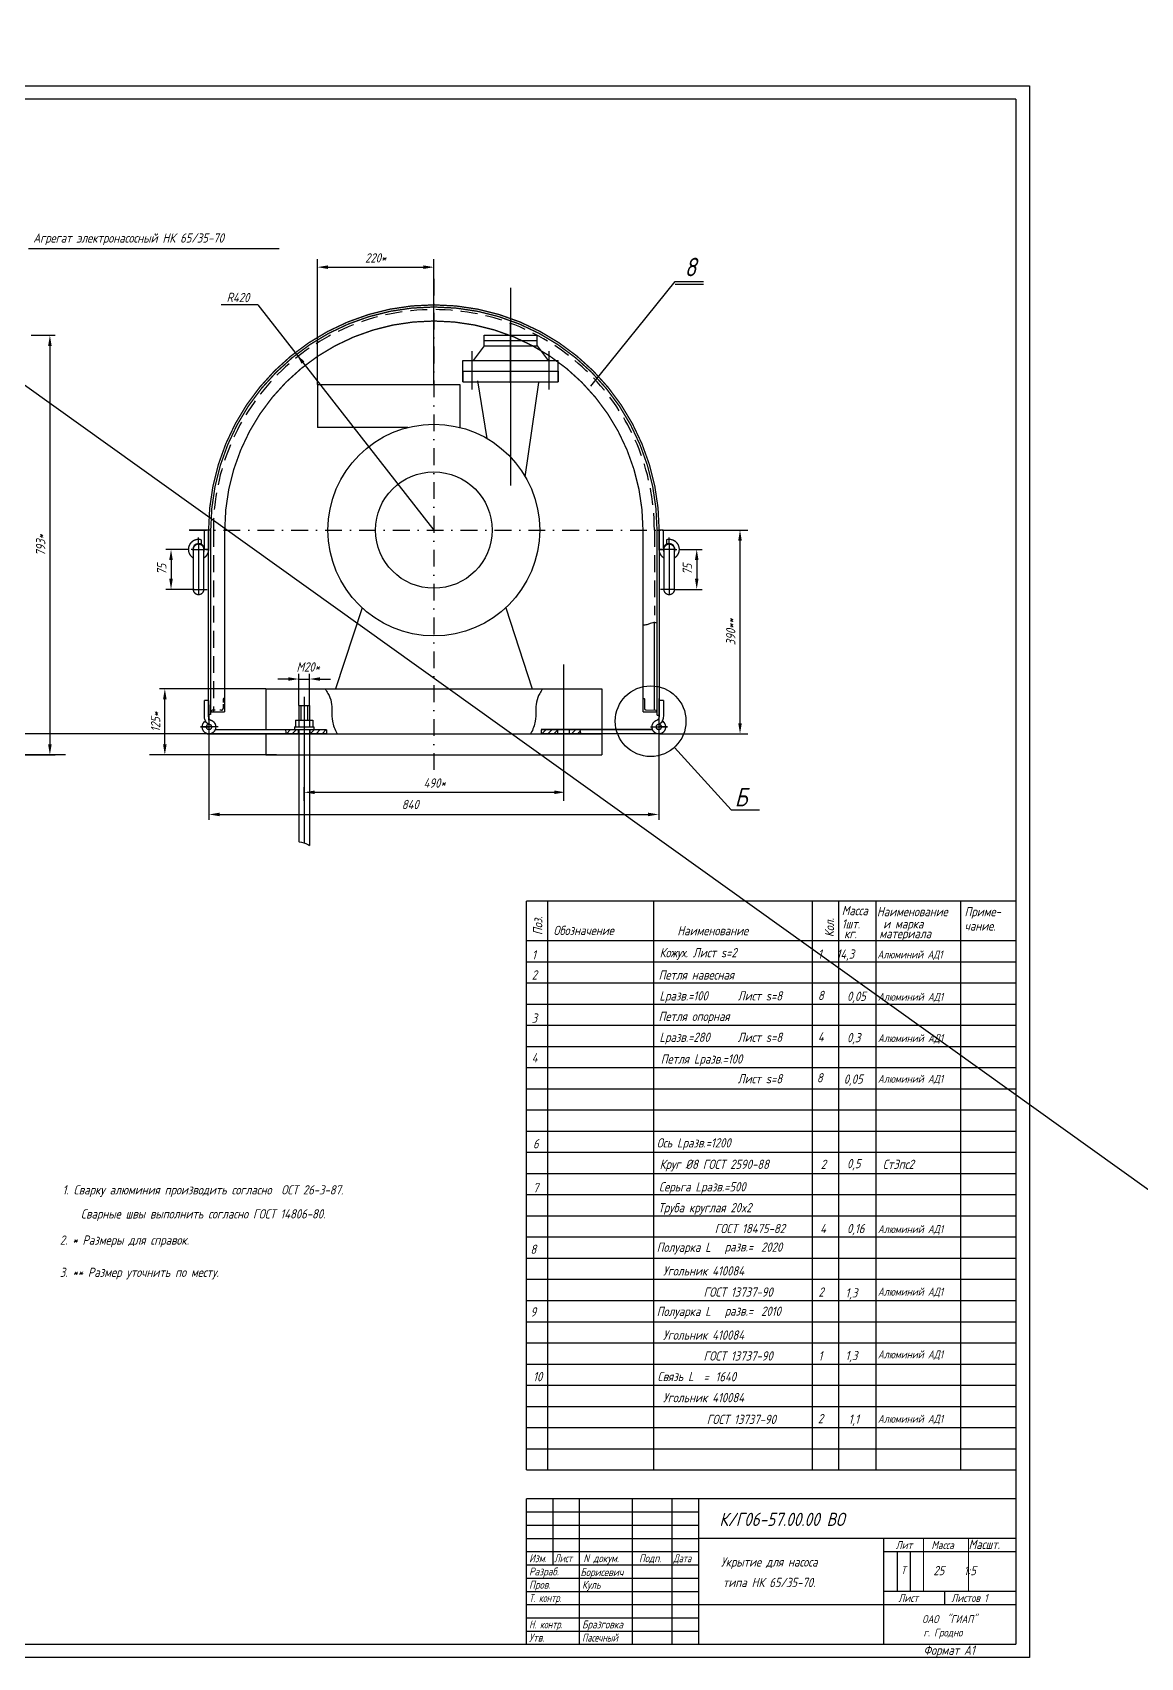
# Model space of a CAD drawing. Extents: x 973 to 2730, y 39 to 1746.
# Drawn here: x 1437 to 1856, y 39 to 653 of the extents above; entities that cross this region are included whole.
import ezdxf
from ezdxf.enums import TextEntityAlignment as Align

# ---------------------------------------------------------------- set-up
doc = ezdxf.new("R2010")
doc.units = 0
doc.header["$LTSCALE"] = 0.5
doc.header["$MEASUREMENT"] = 0
doc.linetypes.add('DASHDOT', pattern=[25.4, 12.7, -6.35, 0, -6.35])
doc.linetypes.add('DASHED', pattern=[19.05, 12.7, -6.35])
doc.layers.get('0').update_dxf_attribs({"linetype": 'CONTINUOUS'})
doc.layers.get('DEFPOINTS').update_dxf_attribs({"linetype": 'CONTINUOUS'})
doc.styles.add('ROMANC', font='romanc', dxfattribs={"width": 0.8, "oblique": 15, "height": 3.5})
doc.dimstyles.get("Standard").update_dxf_attribs({"dimtxt": 0.18, "dimasz": 0.18, "dimexe": 0.18, "dimexo": 0.0625, "dimgap": 0.09, "dimtad": 0, "dimtih": 1, "dimtoh": 1, "dimdec": 4, "dimzin": 0, "dimdsep": 46, "dimtxsty": 'Standard', "dimcen": 0.09, "dimadec": 0, "dimazin": 0, "dimtfac": 1, "dimtdec": 4, "dimtofl": 0, "dimtmove": 0, "dimatfit": 3, "dimfxl": 0, "dimtolj": 1, "dimtzin": 0, "dimarcsym": 0})

# ---------------------------------------------------------------- blocks, each defined once
blk = doc.blocks.new('*D27')
at = {"color": 0, "linetype": 'ByBlock'}
for p, q in [((1681.08, 464.94), (1707.34, 464.94)), ((1704.34, 391.94), (1704.34, 460.94)), ((1673.64, 387.94), (1707.34, 387.94))]:
    blk.add_line(p, q, dxfattribs=at)
for points in [[(1703.67, 460.94), (1705.01, 460.94), (1704.34, 464.94)], [(1703.67, 391.94), (1705.01, 391.94), (1704.34, 387.94)]]:
    blk.add_solid(points, dxfattribs=at)
at = {"layer": 'DEFPOINTS', "color": 0, "linetype": 'ByBlock'}
for p in [(1681.08, 464.94), (1704.34, 464.94), (1673.64, 387.94)]:
    blk.add_point(p, dxfattribs=at)
at = {"color": 0, "linetype": 'ByBlock', "style": 'ROMANC', "oblique": 15, "width": 0.8}
blk.add_text('390**', height=3.5, rotation=90, dxfattribs=at).set_placement((1700.84, 426.44), align=Align.MIDDLE_CENTER)
blk = doc.blocks.new('*D14')
at = {"color": 0, "linetype": 'ByBlock'}
for p, q in [((1520.78, 420.28), (1480.64, 420.28)), ((1482.64, 399.28), (1482.64, 416.28)), ((1520.78, 395.28), (1480.64, 395.28))]:
    blk.add_line(p, q, dxfattribs=at)
for points in [[(1481.97, 416.28), (1483.31, 416.28), (1482.64, 420.28)], [(1481.97, 399.28), (1483.31, 399.28), (1482.64, 395.28)]]:
    blk.add_solid(points, dxfattribs=at)
at = {"layer": 'DEFPOINTS', "color": 0, "linetype": 'ByBlock'}
for p in [(1482.64, 420.28), (1520.78, 420.28), (1520.78, 395.28)]:
    blk.add_point(p, dxfattribs=at)
at = {"color": 0, "linetype": 'ByBlock', "style": 'ROMANC', "oblique": 15, "width": 0.8}
blk.add_text('125*', height=3.5, rotation=90, dxfattribs=at).set_placement((1479.14, 407.78), align=Align.MIDDLE_CENTER)
blk = doc.blocks.new('*D19')
at = {"color": 0, "linetype": 'ByBlock'}
for p, q in [((1499.32, 414.23), (1499.32, 370.81)), ((1669.24, 416.67), (1669.24, 370.81)), ((1503.32, 372.81), (1665.24, 372.81))]:
    blk.add_line(p, q, dxfattribs=at)
for points in [[(1503.32, 373.48), (1503.32, 372.14), (1499.32, 372.81)], [(1665.24, 373.48), (1665.24, 372.14), (1669.24, 372.81)]]:
    blk.add_solid(points, dxfattribs=at)
at = {"layer": 'DEFPOINTS', "color": 0, "linetype": 'ByBlock'}
for p in [(1499.32, 414.23), (1669.24, 416.67), (1669.24, 372.81)]:
    blk.add_point(p, dxfattribs=at)
at = {"color": 0, "linetype": 'ByBlock', "style": 'ROMANC', "oblique": 15, "width": 0.8}
blk.add_text('840', height=3.5, dxfattribs=at).set_placement((1575.36, 376.58), align=Align.MIDDLE_CENTER)
blk = doc.blocks.new('*D15')
at = {"color": 0, "linetype": 'ByBlock'}
for p, q in [((1434.65, 553.88), (1443.67, 553.88)), ((1441.67, 549.88), (1441.67, 399.28)), ((1405.42, 395.28), (1443.67, 395.28))]:
    blk.add_line(p, q, dxfattribs=at)
for points in [[(1441, 549.88), (1442.34, 549.88), (1441.67, 553.88)], [(1441, 399.28), (1442.34, 399.28), (1441.67, 395.28)]]:
    blk.add_solid(points, dxfattribs=at)
at = {"layer": 'DEFPOINTS', "color": 0, "linetype": 'ByBlock'}
for p in [(1434.65, 553.88), (1405.42, 395.28), (1441.67, 395.28)]:
    blk.add_point(p, dxfattribs=at)
at = {"color": 0, "linetype": 'ByBlock', "style": 'ROMANC', "oblique": 15, "width": 0.8}
blk.add_text('793*', height=3.5, rotation=90, dxfattribs=at).set_placement((1438.17, 474.58), align=Align.MIDDLE_CENTER)
blk = doc.blocks.new('*D6')
at = {"color": 0, "linetype": 'ByBlock'}
for p, q in [((290.3, 320.9), (283.7, 320.9)), ((285.7, 316.9), (285.7, 309.8)), ((292.52, 305.8), (283.7, 305.8))]:
    blk.add_line(p, q, dxfattribs=at)
for points in [[(285.03, 316.9), (286.37, 316.9), (285.7, 320.9)], [(285.03, 309.8), (286.37, 309.8), (285.7, 305.8)]]:
    blk.add_solid(points, dxfattribs=at)
at = {"layer": 'DEFPOINTS', "color": 0, "linetype": 'ByBlock'}
for p in [(290.3, 320.9), (285.7, 305.8), (292.52, 305.8)]:
    blk.add_point(p, dxfattribs=at)
at = {"color": 0, "linetype": 'ByBlock', "style": 'ROMANC', "oblique": 15, "width": 0.8}
blk.add_text('75', height=3.5, rotation=90, dxfattribs=at).set_placement((282.2, 313.35), align=Align.MIDDLE_CENTER)
blk = doc.blocks.new('*D20')
at = {"color": 0, "linetype": 'ByBlock'}
for p, q in [((1529.28, 423.99), (1525.28, 423.99)), ((1533.28, 413.95), (1533.28, 425.99)), ((1533.28, 423.99), (1537.28, 423.99)), ((1537.28, 413.95), (1537.28, 425.99)), ((1541.28, 423.99), (1545.28, 423.99))]:
    blk.add_line(p, q, dxfattribs=at)
for points in [[(1529.28, 424.66), (1529.28, 423.32), (1533.28, 423.99)], [(1541.28, 424.66), (1541.28, 423.32), (1537.28, 423.99)]]:
    blk.add_solid(points, dxfattribs=at)
at = {"layer": 'DEFPOINTS', "color": 0, "linetype": 'ByBlock'}
for p in [(1537.28, 423.99), (1533.28, 413.95), (1537.28, 413.95)]:
    blk.add_point(p, dxfattribs=at)
at = {"color": 0, "linetype": 'ByBlock', "style": 'ROMANC', "oblique": 15, "width": 0.8}
blk.add_text('М20*', height=3.5, dxfattribs=at).set_placement((1536.78, 428.54), align=Align.MIDDLE_CENTER)
blk = doc.blocks.new('*X8')
at = {"color": 0}
for p, q in [((1399.22, 402.41), (1400.82, 404.01)), ((1401.46, 402.41), (1403.06, 404.01)), ((1403.71, 402.41), (1403.75, 402.45)), ((1408.2, 402.41), (1409.8, 404.01)), ((1410.44, 402.41), (1412.04, 404.01)), ((1412.69, 402.41), (1414.29, 404.01))]:
    blk.add_line(p, q, dxfattribs=at)
blk = doc.blocks.new('*X9')
at = {"color": 0}
for p, q in [((1495.76, 402.41), (1497.36, 404.01)), ((1498, 402.41), (1499.6, 404.01)), ((1500.25, 402.41), (1501.75, 403.91)), ((1506.15, 403.82), (1506.34, 404.01)), ((1506.98, 402.41), (1508.58, 404.01)), ((1509.23, 402.41), (1510.22, 403.4))]:
    blk.add_line(p, q, dxfattribs=at)
blk = doc.blocks.new('*D7')
at = {"color": 0, "linetype": 'ByBlock'}
for p, q in [((1549.65, 437.41), (1556.25, 437.41)), ((1554.25, 433.41), (1554.25, 426.31)), ((1547.43, 422.31), (1556.25, 422.31))]:
    blk.add_line(p, q, dxfattribs=at)
for points in [[(1553.58, 433.41), (1554.92, 433.41), (1554.25, 437.41)], [(1553.58, 426.31), (1554.92, 426.31), (1554.25, 422.31)]]:
    blk.add_solid(points, dxfattribs=at)
at = {"layer": 'DEFPOINTS', "color": 0, "linetype": 'ByBlock'}
for p in [(1549.65, 437.41), (1547.43, 422.31), (1554.25, 422.31)]:
    blk.add_point(p, dxfattribs=at)
at = {"color": 0, "linetype": 'ByBlock', "style": 'ROMANC', "oblique": 15, "width": 0.8}
blk.add_text('75', height=3.5, rotation=90, dxfattribs=at).set_placement((1550.75, 429.86), align=Align.MIDDLE_CENTER)
blk = doc.blocks.new('*D28')
at = {"color": 0, "linetype": 'ByBlock'}
for p, q in [((1544.68, 519.94), (1544.68, 567.29)), ((1588.68, 519.94), (1588.68, 567.29)), ((1548.68, 564.29), (1584.68, 564.29))]:
    blk.add_line(p, q, dxfattribs=at)
for points in [[(1548.68, 564.96), (1548.68, 563.62), (1544.68, 564.29)], [(1584.68, 564.96), (1584.68, 563.62), (1588.68, 564.29)]]:
    blk.add_solid(points, dxfattribs=at)
at = {"layer": 'DEFPOINTS', "color": 0, "linetype": 'ByBlock'}
for p in [(1588.68, 564.29), (1544.68, 519.94), (1588.68, 519.94)]:
    blk.add_point(p, dxfattribs=at)
at = {"color": 0, "linetype": 'ByBlock', "style": 'ROMANC', "oblique": 15, "width": 0.8}
blk.add_text('220*', height=3.5, dxfattribs=at).set_placement((1566.68, 567.79), align=Align.MIDDLE_CENTER)

msp = doc.modelspace()

# ---------------------------------------------------------------- linework, layer by layer
for p, q in [((1247.98, 652.97), (1976.01, 131.57)), ((972.761, 632.78), (1813.661, 632.78)), ((1813.661, 632.78), (1813.661, 38.88)), ((1435.53, 571.3), (1530.23233, 571.3)), ((1647.92, 519.32), (1679.86, 558.84)), ((1679.86, 558.84), (1690.51, 558.84)), ((1617.68, 556.52), (1617.68, 481.76)), ((1679.86, 557.84), (1690.51, 557.84)), ((1522.19996, 550.04142), (1508.27, 550.04142)), ((1617.68, 520.52), (1617.68, 543.44)), ((1607.68, 534.54), (1603.56, 529.02)), ((1607.68, 538.54), (1627.68, 538.54)), ((1607.68, 534.54), (1607.68, 538.54)), ((1607.68, 536.54), (1627.68, 536.54)), ((1607.68, 534.54), (1627.68, 534.54)), ((1627.68, 534.54), (1627.68, 538.54)), ((1627.68, 534.54), (1631.8, 529.02)), ((1599.68, 529), (1635.68, 529)), ((1599.68, 525), (1635.68, 525)), ((1599.68, 525), (1599.68, 521)), ((1635.68, 525), (1635.68, 521)), ((1544.68, 519.94), (1598.52, 519.94)), ((1598.52, 519.94), (1598.52, 503.71079)), ((1599.68, 521), (1635.68, 521)), ((1605.16, 521.3), (1608.74573, 499.54298)), ((1623.23179, 485.09375), (1628.34, 520.76)), ((1578.84, 503.71079), (1544.68, 503.71079)), ((1499.78, 459.8), (1499.78, 462.1)), ((1502.38, 464.94), (1502.12979, 464.94)), ((1503.12979, 464.94), (1503.08, 464.94)), ((1504.12979, 464.94), (1503.18, 464.94)), ((1503.58, 457.64), (1503.58, 463.28)), ((1673.23021, 464.94), (1674.18, 464.94)), ((1673.78, 457.64), (1673.78, 463.28)), ((1674.23021, 464.94), (1674.28, 464.94)), ((1674.98, 464.94), (1675.23021, 464.94)), ((1677.58, 459.8), (1677.58, 462.1)), ((1495.94, 457.64), (1493.98, 457.64)), ((1498.06, 457.64), (1496.94, 457.64)), ((1498.06, 457.64), (1501.1, 457.64)), ((1499.78, 459.8), (1499.78, 457.64)), ((1499.78, 457.64), (1499.78, 455.04)), ((1499.78, 455.04), (1499.78, 440.54)), ((1501.1, 457.64), (1501.78, 457.64)), ((1503.54, 457.64), (1501.82, 457.64)), ((1502.54, 457.64), (1503.7, 457.64)), ((1503.22979, 457.84), (1503.22979, 457.74)), ((1503.22979, 457.84), (1503.22979, 457.74)), ((1674.82, 457.64), (1673.66, 457.64)), ((1673.82, 457.64), (1675.54, 457.64)), ((1674.13021, 457.84), (1674.13021, 457.74)), ((1674.13021, 457.84), (1674.13021, 457.74)), ((1676.26, 457.64), (1675.58, 457.64)), ((1679.3, 457.64), (1676.26, 457.64)), ((1677.58, 459.8), (1677.58, 457.64)), ((1677.58, 457.64), (1677.58, 455.04)), ((1677.58, 455.04), (1677.58, 440.54)), ((1679.3, 457.64), (1680.42, 457.64)), ((1681.42, 457.64), (1683.38, 457.64)), ((1498.06, 442.54), (1496.2, 442.54)), ((1498.06, 442.54), (1501.1, 442.54)), ((1501.1, 442.54), (1503.08, 442.54)), ((1676.26, 442.54), (1674.28, 442.54)), ((1679.3, 442.54), (1676.26, 442.54)), ((1679.3, 442.54), (1681.16, 442.54)), ((1561.54623, 435.55023), (1551.53524, 404.94)), ((1615.81377, 435.55023), (1625.82476, 404.94)), ((1637.68, 414.08), (1637.68, 362.58)), ((1503.52, 400.54), (1503.52, 395.54)), ((1509.68, 401.24), (1509.36, 401.24)), ((1525.18, 404.94), (1652.18, 404.94)), ((1525.18, 404.94), (1525.18, 389.54)), ((1539.68, 401.96), (1539.68, 346.74024)), ((1652.18, 404.94), (1652.18, 379.94)), ((1673.84, 400.54), (1673.84, 395.54)), ((1503.52, 396.4), (1503.52, 394.4998)), ((1503.92, 393.1323), (1503.92, 393.1)), ((1504.96, 396.24), (1504.38, 396.24)), ((1536.35, 393.14), (1543.01, 393.14)), ((1536.35, 393.14), (1536.35, 390.54)), ((1537.68, 398.61), (1537.68, 390.54)), ((1537.68, 398.61), (1541.68, 398.61)), ((1537.68, 397.08), (1537.68, 390.54)), ((1538.48, 398.61), (1538.48, 393.14)), ((1540.88, 398.61), (1540.88, 393.14)), ((1541.68, 398.61), (1541.68, 390.54)), ((1541.68, 397.08), (1541.68, 390.54)), ((1543.01, 393.14), (1543.01, 390.54)), ((1672.4, 396.24), (1672.98, 396.24)), ((1672.98, 394.94), (1673.88, 394.94)), ((1673.44, 393.1323), (1673.44, 393.1)), ((1673.84, 393.1323), (1673.84, 393.1)), ((1525.18, 387.94), (1004.26, 387.94)), ((1500.46, 390.54), (1503.52, 390.54)), ((1503.72, 390.54), (1501.16, 390.54)), ((1501.82, 392.72), (1501.83231, 392.70154)), ((1502.45926, 392.399), (1502.35158, 392.47853)), ((1503.75853, 390.54), (1502.95853, 390.54)), ((1503.08, 387.94), (1548.14, 387.94)), ((1503.72, 387.94), (1506.6, 387.94)), ((1505.44, 389.54), (1505.46571, 389.54)), ((1506.12, 389.54), (1548.14, 389.54)), ((1506.6, 387.94), (1510.48, 387.94)), ((1525.18, 387.94), (1652.18, 387.94)), ((1525.18, 387.94), (1525.18, 379.94)), ((1535.98, 390.54), (1543.38, 390.54)), ((1535.98, 390.54), (1535.98, 389.54)), ((1537.68, 389.54), (1537.68, 347.18657)), ((1541.68, 389.54), (1541.68, 345.77604)), ((1543.38, 390.54), (1543.38, 389.54)), ((1671.24, 389.54), (1629.22, 389.54)), ((1670.76, 387.94), (1666.88, 387.94)), ((1673.64, 387.94), (1670.76, 387.94)), ((1671.92, 389.54), (1671.89429, 389.54)), ((1673.60147, 390.54), (1674.40147, 390.54)), ((1673.64, 390.54), (1676.2, 390.54)), ((1676.9, 390.54), (1673.84, 390.54)), ((1674.90074, 392.399), (1675.00842, 392.47853)), ((1675.54, 392.72), (1675.52769, 392.70154)), ((1503.72, 386.73), (1503.72, 381.89)), ((1679.54544, 382.83307), (1701.06, 359.16)), ((1449.47, 379.94), (1010.57, 379.94)), ((1529.18, 379.94), (1481.21, 379.94)), ((1525.18, 379.94), (1652.18, 379.94)), ((1701.06, 359.16), (1711.68, 359.16)), ((1623.661, 301.79), (1808.661, 301.79)), ((1623.661, 293.79), (1808.661, 293.79)), ((1623.661, 285.79), (1808.661, 285.79)), ((1623.661, 277.79), (1808.661, 277.79)), ((1623.661, 269.79), (1808.661, 269.79)), ((1623.661, 261.79), (1808.661, 261.79)), ((1623.661, 253.79), (1808.661, 253.79)), ((1623.661, 245.79), (1808.661, 245.79)), ((1623.661, 237.79), (1808.661, 237.79)), ((1623.661, 229.79), (1808.661, 229.79)), ((1623.661, 221.79), (1808.661, 221.79)), ((1623.661, 213.79), (1808.661, 213.79)), ((1623.661, 205.79), (1808.661, 205.79)), ((1623.661, 197.79), (1808.661, 197.79)), ((1623.661, 189.79), (1808.661, 189.79)), ((1623.661, 181.79), (1808.661, 181.79)), ((1623.661, 173.79), (1808.661, 173.79)), ((1623.661, 165.79), (1808.661, 165.79)), ((1623.661, 157.79), (1808.661, 157.79)), ((1623.661, 149.79), (1808.661, 149.79)), ((1623.661, 141.79), (1808.661, 141.79)), ((1623.661, 133.79), (1808.661, 133.79)), ((1623.661, 125.79), (1808.661, 125.79)), ((1623.661, 117.79), (1808.661, 117.79)), ((1623.661, 93.88), (1688.661, 93.88)), ((1623.661, 88.88), (1688.661, 88.88)), ((1623.661, 83.88), (1688.661, 83.88)), ((1763.661, 78.88), (1763.661, 63.88)), ((1768.661, 78.88), (1768.661, 63.88)), ((1623.661, 68.88), (1688.661, 68.88)), ((1623.661, 63.88), (1688.661, 63.88)), ((1623.661, 58.88), (1688.661, 58.88)), ((1623.661, 53.88), (1688.661, 53.88)), ((1623.661, 48.88), (1688.661, 48.88)), ((1813.661, 38.88), (972.761, 38.88))]:
    msp.add_line(p, q)
at = {"linetype": 'DASHDOT'}
for p, q in [((1588.68, 559.87), (1588.68, 372.65)), ((1502.38, 464.94), (1496.28, 464.94)), ((1496.4, 464.94), (1680.22, 464.94)), ((1674.98, 464.94), (1681.08, 464.94)), ((1503.72, 394.54), (1503.72, 386.73)), ((1503.72, 393.12), (1503.72, 393.7252)), ((1673.64, 394.54), (1673.64, 384.33248)), ((1673.64, 393.12), (1673.64, 393.7252)), ((1501.22, 390.54), (1500.46, 390.54)), ((1503.72, 390.54), (1501.44, 390.54)), ((1507.23, 390.54), (1502.16, 390.54)), ((1670.47069, 390.54), (1675.2, 390.54)), ((1673.64, 390.54), (1675.92, 390.54)), ((1676.14, 390.54), (1676.9, 390.54))]:
    msp.add_line(p, q, dxfattribs=at)
at = {"color": 0, "linetype": 'ByBlock'}
for p, q in [((1522.19996, 550.04142), (1585.02356, 469.62063)), ((1599.68, 521), (1599.68, 529)), ((1603.18, 518.02), (1603.18, 532.56)), ((1632.18, 518.02), (1632.18, 532.56)), ((1635.68, 521), (1635.68, 529)), ((1585.02356, 469.62063), (1588.68, 464.94)), ((1501.48, 464.94), (1501.28, 464.94)), ((1675.88, 464.94), (1676.08, 464.94)), ((1503.48, 400.54), (1503.48, 402.46)), ((1673.88, 400.54), (1673.88, 402.46)), ((1539.68, 362.58), (1539.68, 367.84)), ((1543.68, 365.84), (1634.23, 365.84))]:
    msp.add_line(p, q, dxfattribs=at)
at = {"linetype": 'Continuous'}
msp.add_line((1544.68, 519.94), (1544.68, 503.71079), dxfattribs=at)
at = {"linetype": 'DASHED'}
for p, q in [((1505.38, 464.94), (1505.38, 396.24)), ((1671.98, 464.94), (1671.98, 432.73)), ((1509.04, 400.92), (1509.04, 399.8)), ((1509.04, 399.18), (1509.04, 397.52)), ((1506.11, 396.88), (1504.96, 396.88)), ((1508.4, 396.88), (1507.84, 396.88))]:
    msp.add_line(p, q, dxfattribs=at)
for points, const_width in [([(992.761, 627.78), (1808.661, 627.78)], 0.5), ([(1808.661, 627.78), (1808.661, 43.88)], 0.5), ([(1500.78, 459.37205), (1500.78, 461.30606)], 0.5), ([(1501.98, 457.64), (1501.98, 464.94)], 0.5), ([(1501.98, 464.94), (1503.58, 464.94)], 0.5), ([(1503.48, 464.94), (1503.48, 394.48)], 0.5), ([(1503.58, 457.64), (1503.58, 464.94)], 0.5), ([(1504.38, 464.94), (1504.38, 395.24)], 0.5), ([(1509.68, 401.24), (1509.68, 464.94)], 0.5), ([(1667.68, 401.24), (1667.68, 464.94)], 0.5), ([(1672.98, 464.94), (1672.98, 394.94)], 0.5), ([(1673.78, 457.64), (1673.78, 464.94)], 0.5), ([(1675.38, 464.94), (1673.78, 464.94)], 0.5), ([(1673.88, 464.94), (1673.88, 394.94)], 0.5), ([(1675.38, 457.64), (1675.38, 464.94)], 0.5), ([(1676.58, 459.37205), (1676.58, 461.30606)], 0.5), ([(1497.78, 457.64), (1497.78, 442.54)], 0.5), ([(1501.76, 457.64), (1501.76, 442.54)], 0.5), ([(1675.6, 457.64), (1675.6, 442.54)], 0.5), ([(1679.58, 457.64), (1679.58, 442.54)], 0.5), ([(1671.98, 429.98828), (1671.98, 396.88)], 0.5), ([(1501.92, 400.54), (1501.92, 394.4998)], 0.5), ([(1503.52, 400.54), (1501.92, 400.54)], 0.5), ([(1509.68, 396.24), (1509.68, 401.24)], 0.5), ([(1667.68, 396.24), (1667.68, 401.24)], 0.5), ([(1667.68, 401.24), (1668, 401.24)], 0.5), ([(1668.32, 400.92), (1668.32, 397.52)], 0.5), ([(1673.84, 400.54), (1675.44, 400.54)], 0.5), ([(1673.84, 402.8), (1673.84, 396.4)], 0.1), ([(1675.44, 400.54), (1675.44, 394.4998)], 0.5), ([(1503.48, 395.24), (1504.38, 395.24)], 0.5), ([(1504.64, 396.24), (1509.68, 396.24)], 0.5), ([(1672.72, 396.24), (1667.68, 396.24)], 0.5), ([(1668.96, 396.88), (1672.4, 396.88)], 0.5), ([(1672.98, 394.94), (1673.84, 394.94)], 0.5), ([(1673.84, 396.4), (1673.84, 394.4998)], 0.5), ([(1503.62822, 391.53578), (1502.16, 392.62)], 0.5), ([(1502.1569, 392.61767), (1502.35158, 392.47853)], 0.1), ([(1548.14, 387.94), (1503.72, 387.94)], 0.5), ([(1506.12, 389.54), (1548.14, 389.54)], 0.5), ([(1537.48, 389.54), (1537.48, 387.94)], 0.5), ([(1541.88, 389.54), (1541.88, 387.94)], 0.5), ([(1548.14, 389.54), (1548.14, 387.94)], 0.5), ([(1671.24, 389.54), (1629.22, 389.54)], 0.5), ([(1629.22, 389.54), (1629.22, 387.94)], 0.5), ([(1629.22, 387.94), (1673.64, 387.94)], 0.5), ([(1635.48, 389.54), (1635.48, 387.94)], 0.5), ([(1639.88, 389.54), (1639.88, 387.94)], 0.5), ([(1673.73178, 391.53578), (1675.2, 392.62)], 0.5), ([(1675.2031, 392.61767), (1675.00842, 392.47853)], 0.1), ([(1623.661, 324.79), (1808.661, 324.79)], 0.5), ([(1623.661, 109.79), (1623.661, 324.79)], 0.5), ([(1631.661, 109.79), (1631.661, 324.79)], 0.5), ([(1671.661, 109.79), (1671.661, 324.79)], 0.5), ([(1731.661, 245.69), (1731.661, 324.79)], 0.5), ([(1741.661, 245.79), (1741.661, 324.79)], 0.5), ([(1755.661, 246.09), (1755.661, 324.79)], 0.5), ([(1787.661, 109.79), (1787.661, 324.79)], 0.5), ([(1808.661, 109.79), (1808.661, 324.79)], 0.5), ([(1623.661, 309.79), (1808.661, 309.79)], 0.5), ([(1731.661, 109.79), (1731.661, 245.79)], 0.5), ([(1741.661, 109.79), (1741.661, 245.79)], 0.5), ([(1755.661, 109.79), (1755.661, 245.79)], 0.5), ([(1623.661, 109.79), (1808.661, 109.79)], 0.5), ([(1623.661, 98.88), (1750.661, 98.88)], 0.5), ([(1623.661, 43.88), (1623.661, 98.88)], 0.5), ([(1633.661, 98.88), (1633.661, 73.88)], 0.5), ([(1643.661, 98.88), (1643.661, 43.88)], 0.5), ([(1663.661, 43.88), (1663.661, 98.88)], 0.5), ([(1678.661, 43.88), (1678.661, 98.88)], 0.5), ([(1688.661, 43.88), (1688.661, 98.88)], 0.5), ([(1750.661, 98.88), (1808.661, 98.88)], 0.5), ([(1688.661, 83.88), (1808.661, 83.88)], 0.5), ([(1758.661, 43.88), (1758.661, 83.88)], 0.5), ([(1773.661, 63.88), (1773.661, 83.88)], 0.5), ([(1790.661, 63.88), (1790.661, 83.88)], 0.5), ([(1623.661, 78.88), (1688.661, 78.88)], 0.5), ([(1623.661, 73.88), (1688.661, 73.88)], 0.5), ([(1758.661, 78.88), (1808.661, 78.88)], 0.5), ([(1758.661, 63.88), (1808.661, 63.88)], 0.5), ([(1781.661, 63.88), (1781.661, 58.88)], 0.5), ([(1688.661, 58.88), (1808.661, 58.88)], 0.5), ([(1808.661, 43.88), (992.761, 43.88)], 0.5)]:
    msp.add_lwpolyline(points, dxfattribs=dict(const_width=const_width))
for points, const_width in [([(1673.78, 464.94, 1), (1503.58, 464.94, 1)], 0.5), ([(1672.98, 464.94, 1), (1504.38, 464.94, 1)], 0.5), ([(1667.68, 464.94, 1), (1509.68, 464.94, 1)], 0.5), ([(1497.78, 454.4089, -0.86546876), (1500.78, 461.30606, -1)], 0.5), ([(1679.58, 454.4089, 0.86546876), (1676.58, 461.30606, 1)], 0.5), ([(1497.78, 457.64, -1.073397535), (1501.76, 457.35787, -1.073397535)], 0.5), ([(1503.58, 457.64, -0.261399121), (1501.76, 454.39661, -0.261399121)], 0.5), ([(1673.78, 457.64, 0.261399121), (1675.6, 454.39661, 0.261399121)], 0.5), ([(1679.58, 457.64, 1.073397535), (1675.6, 457.35787, 1.073397535)], 0.5), ([(1501.76, 442.82213, -1.073397535), (1497.78, 442.54, -1.073397535)], 0.5), ([(1675.6, 442.82213, 1.073397535), (1679.58, 442.54, 1.073397535)], 0.5), ([(1668.32, 400.92, 0.414213562), (1668, 401.24, 0.414213562)], 0.5), ([(1502.18687, 393.22044, -0.103188113), (1501.92, 394.4998, -0.108621097)], 0.5), ([(1502.62898, 392.49111, -0.068890542), (1502.17697, 393.24339, -0.068890542)], 0.5), ([(1504.58667, 392.9913, -0.324768037), (1503.52051, 394.54, -0.317837245)], 0.5), ([(1504.58667, 392.9913, -0.430402422), (1506.12, 389.54, -0.358019667)], 0.5), ([(1668.32, 397.52, 0.414213562), (1668.96, 396.88, 0.414213562)], 0.5), ([(1672.77333, 392.9913, 0.430402422), (1671.24, 389.54, 0.358019667)], 0.5), ([(1672.4, 396.24, 0.999999564), (1672.4, 396.88, 0.414213562)], 0.5), ([(1672.4, 396.24, 0.075866257), (1672.49545, 396.25457, 0.414213562)], 0.1), ([(1672.77333, 392.9913, 0.324768037), (1673.83949, 394.54, 0.317837245)], 0.5), ([(1674.73102, 392.49111, 0.068890542), (1675.18303, 393.24339, 0.068890542)], 0.5), ([(1675.17313, 393.22044, 0.103188113), (1675.44, 394.4998, 0.108621097)], 0.5), ([(1503.72, 387.94, -0.670178341), (1501.89171, 392.38861, -0.661514598)], 0.5), ([(1501.86231, 392.35906, -0.038119234), (1502.16, 392.62, -0.038119234)], 0.5), ([(1502.72, 390.54, -1), (1504.72, 390.54, -1)], 0.5), ([(1502.72, 390.54, 1), (1504.72, 390.54, 1)], 0.5), ([(1504.05333, 391.48281, -0.15027234), (1502.54251, 392.60335, -0.135488457)], 0.1), ([(1502.92, 390.54, -1), (1504.52, 390.54, -1)], 0.1), ([(1502.92, 390.54, 1), (1504.52, 390.54, 1)], 0.1), ([(1504.05333, 391.48281, -0.317837245), (1504.72, 390.54, -0.317837245)], 0.1), ([(1674.64, 390.54, 1), (1672.64, 390.54, 1)], 0.5), ([(1674.64, 390.54, -1), (1672.64, 390.54, -1)], 0.5), ([(1673.30667, 391.48281, 0.317837245), (1672.64, 390.54, 0.317837245)], 0.1), ([(1674.44, 390.54, 1), (1672.84, 390.54, 1)], 0.1), ([(1674.44, 390.54, -1), (1672.84, 390.54, -1)], 0.1), ([(1673.30667, 391.48281, 0.15027234), (1674.81749, 392.60335, 0.135488457)], 0.1), ([(1673.64, 387.94, 0.670178341), (1675.46829, 392.38861, 0.661514598)], 0.5), ([(1675.49769, 392.35906, 0.038119234), (1675.2, 392.62, 0.038119234)], 0.5)]:
    msp.add_lwpolyline(points, format="xyb", dxfattribs=dict(const_width=const_width))
for points in [[(1672.98, 429.80654, 0.136862583), (1671.35, 429.93, 0.06129501), (1670.41825, 429.62239, -0.045545724), (1669.18, 429.17, -0.042687277), (1667.68, 428.90644, -0.082419549)], [(1547.52801, 404.94, -0.026890048), (1548.68056, 403.18283, -0.083392271), (1549.91, 399.92, -0.059671096), (1550.16417, 396.52612, 0.053216303), (1550.4, 392.72, 0.087587149), (1552.02895, 388.15778, 0.002736904), (1552.15455, 387.94)], [(1629.83199, 404.94, 0.026890048), (1628.67944, 403.18283, 0.083392271), (1627.45, 399.92, 0.059671096), (1627.19583, 396.52612, -0.053216303), (1626.96, 392.72, -0.087587149), (1625.33105, 388.15778, -0.002736904), (1625.20545, 387.94)], [(1506.24, 389.94, -0.005205292), (1506.2498, 389.9399, -0.087939565)], [(1532.5158, 389.54, -0.059372066), (1532.7, 388.72, -0.055077419), (1532.694, 387.94, -0.123415317)], [(1643.70676, 389.54, -0.079999609), (1644.01, 388.65, -0.060314122), (1644.04428, 387.94, -0.761951145)], [(1671.12, 389.94, 0.005205292), (1671.1102, 389.9399, 0.087939565)], [(1537.68, 347.18657, -0.007437123), (1537.84, 347.17, -0.101019379), (1541.06816, 346.10225, 0.015482545), (1541.68, 345.77604, 0.060503638)]]:
    msp.add_lwpolyline(points, format="xyb")
for points in [[(1502.21, 392.55), (1502.2, 392.56)], [(1675.15, 392.55), (1675.16, 392.56)]]:
    msp.add_lwpolyline(points)
at = {"linetype": 'Continuous', "const_width": 0.5}
for points in [[(1506.12, 389.54, -0.302775638), (1503.72, 387.94, -0.207398032)], [(1671.24, 389.54, 0.302775638), (1673.64, 387.94, 0.207398032)]]:
    msp.add_lwpolyline(points, format="xyb", dxfattribs=at)
for centre, radius in [((1588.68, 464.94), 40), ((1588.68, 464.94), 22), ((1670.56, 392.72), 13.36)]:
    msp.add_circle(centre, radius)
at = {"linetype": 'DASHED'}
for centre, radius, start, end in [((1588.68, 464.94), 83.3, 0, 180), ((1509.36, 400.92), 0.32, 90, 180), ((1508.4, 397.52), 0.64, 270, 0), ((1503.72, 390.54), 2.6, 126.86989765, 128.52387546), ((1673.64, 390.54), 2.6, 51.47612454, 53.13010235)]:
    msp.add_arc(centre, radius, start, end, dxfattribs=at)
for centre, radius, start, end in [((1499.78, 457.64), 2.2, 24.61997733, 204.61997733), ((1499.78, 457.64), 2.2, 334.15806724, 0), ((1677.58, 457.64), 2.2, 180, 205.84193276), ((1677.58, 457.64), 2.2, 335.38002267, 155.38002267), ((1504.96, 396.56), 0.32, 90.00004206, 180), ((1503.72, 390.54), 1, 124.18612249, 180), ((1503.72, 390.54), 2.6, 269.118596, 270), ((1503.72, 390.54), 2.6, 342.07978686, 352.49265333), ((1673.64, 390.54), 2.6, 187.50734667, 197.92021314), ((1673.64, 390.54), 2.6, 270, 270.881404), ((1673.64, 390.54), 1, 360, 55.81387751)]:
    msp.add_arc(centre, radius, start, end)
at = {"color": 0, "linetype": 'ByBlock'}
for points in [[(1538.72093, 527.80991), (1539.77166, 528.63073), (1536.78384, 531.37251)], [(1543.68, 366.50667), (1543.68, 365.17333), (1539.68, 365.84)], [(1634.23, 366.50667), (1634.23, 365.17333), (1638.23, 365.84)]]:
    msp.add_solid(points, dxfattribs=at)
at = {"layer": 'DEFPOINTS', "color": 0, "linetype": 'ByBlock'}
for p in [(1536.78384, 531.37251), (1502.48, 464.94), (1588.68, 464.94), (1674.88, 464.94), (1501.92, 400.54), (1501.92, 400.54), (1503.05804, 400.94), (1503.48, 402.06), (1503.48, 400.54), (1503.56, 402.86), (1503.92, 402.86), (1673.44, 402.86), (1673.8, 402.86), (1673.88, 402.06), (1673.88, 400.54), (1674.30196, 400.94), (1675.44, 400.54), (1675.44, 400.54), (1507.4, 395.58), (1509.68, 396.46036), (1509.68, 396.22), (1667.68, 396.46036), (1667.68, 396.22), (1669.96, 395.58), (1669.96, 395.58), (1500.46, 390.54), (1503.72, 387.94), (1673.64, 387.94), (1676.9, 390.54), (1539.68, 362.58), (1638.23, 366.23), (1638.23, 365.84)]:
    msp.add_point(p, dxfattribs=at)

# ---------------------------------------------------------------- block references
for name in ['*X8', '*X9']:
    msp.add_blockref(name, (133.73, -14.47))

# ---------------------------------------------------------------- texts
at = {"style": 'ROMANC', "oblique": 15, "width": 0.8}
for s, height, p in [('Агрегат электронасосный НК 65/35-70', 3.5, (1437.3, 573.56)), ('8', 7, (1683.36, 560.84)), ('Б', 7, (1702.3, 360.52)), ('Масса', 3.5, (1742.761, 319.39)), ('Наименование', 3.5, (1756.061, 318.99)), ('Приме-', 3.5, (1789.161, 318.99)), ('Обозначение', 3.5, (1633.861, 311.89)), ('Наименование            ', 3.5, (1680.661, 311.79)), ('1шт.', 3.5, (1742.761, 314.39)), (' и марка', 3.5, (1756.561, 314.39)), ('чание.', 3.5, (1789.161, 313.59)), ('кг.', 3.5, (1743.661, 310.69)), ('материала', 3.5, (1756.961, 310.69)), ('1            ', 3.5, (1625.761, 302.68)), ('Кожух. Лист s=2', 3.5, (1673.97, 303.48)), ('1   14,3', 3.5, (1733.761, 302.95)), ('Алюминий АД1', 3, (1756.211, 303.05)), ('2', 3.5, (1625.661, 295.08)), ('Петля навесная ', 3.5, (1673.59, 295.07)), ('Lразв.=100', 3.5, (1673.9, 287.16)), ('Лист s=8', 3.5, (1703.44, 287.16)), ('8', 3.5, (1733.761, 287.32)), ('0,05 ', 3.5, (1744.761, 287.02)), ('Алюминий АД1', 3, (1756.431, 287.05)), ('Петля опорная', 3.5, (1673.59, 279.43)), ('3', 3.5, (1625.661, 278.76)), ('Lразв.=280', 3.5, (1673.9, 271.52)), ('Лист s=8', 3.5, (1703.44, 271.52)), ('4', 3.5, (1733.761, 271.68)), ('0,3', 3.5, (1744.761, 271.38)), ('Алюминий АД1', 3, (1756.431, 271.41)), ('4', 3.5, (1625.661, 263.81)), ('Петля Lразв.=100', 3.5, (1674.39, 263.31)), ('Лист s=8', 3.5, (1703.44, 255.84)), ('8', 3.5, (1733.361, 256.21)), ('0,05  ', 3.5, (1743.561, 255.71)), ('Алюминий АД1', 3, (1756.431, 256.06)), ('6', 3.5, (1626.13, 231.28)), ('Ось Lразв.=1200', 3.5, (1672.9, 231.61)), ('0,5', 3.5, (1744.761, 223.78)), ('Круг %%C8 ГОСТ 2590-88', 3.5, (1673.98, 223.51)), ('2  ', 3.5, (1734.84, 223.49)), ('Ст3пс2', 3.5, (1758.27, 223.52)), ('1. Сварку алюминия производить согласно  ОСТ 26-3-87.', 3.5, (1448.38, 213.86)), ('7', 3.5, (1626.13, 214.63)), ('Серьга Lразв.=500', 3.5, (1673.74, 215.01)), ('Труба круглая 20x2', 3.5, (1673.45, 207.12)), ('Сварные швы выполнить согласно ГОСТ 14806-80.', 3.5, (1455.33, 204.77)), ('ГОСТ 18475-82', 3.5, (1694.78, 199.24)), ('4', 3.5, (1734.611, 199.22)), ('0,16', 3.5, (1744.761, 199.24)), ('2. * Размеры для справок.', 3.5, (1447.37301, 194.86524)), ('Алюминий АД1', 3, (1756.431, 199.27)), ('8', 3.5, (1625.161, 191.42)), ('Полуарка L', 3.5, (1672.861, 192.16)), ('разв.=', 3.5, (1698.561, 192.32)), ('2020', 3.5, (1712.301, 192.22)), ('3. ** Размер уточнить по месту.', 3.5, (1447.37301, 182.69524)), ('Угольник 410084', 3.5, (1675.261, 183.23)), ('ГОСТ 13737-90', 3.5, (1690.561, 175.23)), ('2', 3.5, (1733.961, 175.23)), ('1,3', 3.5, (1744.161, 174.93)), ('Алюминий АД1', 3, (1756.431, 175.61)), ('9', 3.5, (1625.161, 167.73)), ('Полуарка L', 3.5, (1672.861, 167.91)), ('разв.=', 3.5, (1698.561, 168.07)), ('2010', 3.5, (1712.301, 167.97)), ('Угольник 410084', 3.5, (1675.261, 158.98)), ('ГОСТ 13737-90', 3.5, (1690.561, 151.09)), ('1', 3.5, (1733.961, 151.09)), ('1,3', 3.5, (1744.161, 151.24)), ('Алюминий АД1', 3, (1756.431, 151.92)), ('10', 3.5, (1626.161, 143.26)), ('Связь L', 3.5, (1673.161, 143.32)), ('=', 3.5, (1690.561, 143.24)), ('1640', 3.5, (1695.061, 143.24)), ('Угольник 410084', 3.5, (1675.261, 135.33)), ('ГОСТ 13737-90', 3.5, (1691.761, 127.11)), ('2', 3.5, (1733.761, 127.41)), ('1,1', 3.5, (1745.361, 127.21)), ('Алюминий АД1', 3, (1756.431, 127.59)), ('К/Г06-57.00.00 ВО', 5, (1696.561, 88.58)), ('Укрытие для насоса', 3.5, (1697.14, 73.24)), ('типа НК 65/35-70.', 3.5, (1697.88, 65.49)), ('Т', 3, (1765.161, 70.38)), ('25    1:5', 3.5, (1777.39043, 69.97858))]:
    msp.add_text(s, height=height, dxfattribs=at).set_placement(p)
at = {"color": 0, "linetype": 'ByBlock', "style": 'ROMANC', "oblique": 15, "width": 0.8}
msp.add_text('R420', height=3.5, rotation=359.26394002, dxfattribs=at).set_placement((1514.68132, 552.83873), align=Align.MIDDLE_CENTER)
msp.add_text('490*', height=3.5, dxfattribs=at).set_placement((1588.955, 369.34), align=Align.MIDDLE_CENTER)
at = {"style": 'ROMANC', "oblique": 15, "width": 0.8}
for s, p in [('Поз.', (1629.661, 311.89)), ('Кол.', (1739.861, 311.09))]:
    msp.add_text(s, height=3.5, rotation=90, dxfattribs=at).set_placement(p)
at = {"color": 7, "linetype": 'Continuous', "style": 'ROMANC', "oblique": 15}
for s, height, width, p in [('Лит', 3, 0.8, (1763.161, 79.88)), ('Масса', 3, 0.8, (1776.661, 79.88)), ('Масшт.', 3.5, 0.8, (1790.711, 79.88)), ('Изм.', 3, 0.8, (1624.661, 74.88)), ('Лист', 3, 0.7, (1634.161, 74.88)), ('N докум.', 3, 0.8, (1645.161, 74.88)), ('Подп.', 3, 0.8, (1666.161, 74.88)), ('Дата', 3, 0.7, (1679.161, 74.88)), ('Разраб.', 3, 0.8, (1624.661, 69.88)), ('Пров.', 3, 0.8, (1624.661, 64.88)), ('Борисевич', 3, 0.8, (1644.03919, 69.63)), ('Куль', 3, 0.8, (1644.661, 64.88)), ('Т. контр.', 3, 0.7, (1624.661, 59.88)), ('Лист ', 3, 0.8, (1764.161, 59.88)), ('Листов 1', 3, 0.8, (1784.161, 59.88)), ('ОАО  "ГИАП"', 3, 0.8, (1773.161, 51.88)), ('Н. контр.', 3, 0.7, (1624.661, 49.88)), ('Бразговка', 3, 0.8, (1644.661, 49.88)), ('г. Гродно', 3, 0.8, (1773.661, 46.82286)), ('Утв.', 3, 0.8, (1624.661, 44.88)), ('Пасечный', 3, 0.7, (1644.661, 44.88)), ('Формат А1', 3.5, 0.8, (1773.661, 39.88))]:
    msp.add_text(s, height=height, dxfattribs=dict(at, width=width)).set_placement(p)

# ---------------------------------------------------------------- dimensions: what is measured, and where the dimension line sits
dim = msp.add_linear_dim(base=(1588.68, 564.29), p1=(1544.68, 519.94), p2=(1588.68, 519.94), text='220*', dimstyle='Standard')
dim.commit()
dim.dimension.update_dxf_attribs({"geometry": '*D28', "text_midpoint": (1566.68, 567.79)})
for base, p1, p2, angle, text, picture, middle, set_off in [((1443.61, 379.94), (1436.59, 538.54), (1407.36, 379.94), 90, '793*', '*D15', (1440.11, 459.24), (1.94, -15.34)), ((1489.38, 442.54), (1493.98, 457.64), (1496.2, 442.54), 90, '75', '*D6', (1485.88, 450.09), (1203.68, 136.74)), ((1687.98, 442.54), (1683.38, 457.64), (1681.16, 442.54), 270, '75', '*D7', (1684.48, 450.09), (133.73, 20.23)), ((1487.04, 404.94), (1525.18, 379.94), (1525.18, 404.94), 90, '125*', '*D14', (1483.54, 392.44), (4.4, -15.34))]:
    dim = msp.add_linear_dim(base=base, p1=p1, p2=p2, angle=angle, text=text, dimstyle='Standard')
    dim.commit()
    dim.dimension.update_dxf_attribs({"geometry": picture, "text_midpoint": middle, "insert": set_off})
dim = msp.add_linear_dim(base=(1704.34, 464.94), p1=(1673.64, 387.94), p2=(1681.08, 464.94), angle=90, text='390**', dimstyle='Standard')
dim.commit()
dim.dimension.update_dxf_attribs({"geometry": '*D27', "text_midpoint": (1700.84, 426.44)})
for base, p1, p2, text, picture, middle in [((1541.68, 408.65), (1537.68, 398.61), (1541.68, 398.61), 'Њ20*', '*D20', (1541.18, 413.2)), ((1673.64, 357.47), (1503.72, 398.89), (1673.64, 401.33248), '840', '*D19', (1579.76, 361.24))]:
    dim = msp.add_linear_dim(base=base, p1=p1, p2=p2, text=text, dimstyle='Standard')
    dim.commit()
    dim.dimension.update_dxf_attribs({"geometry": picture, "text_midpoint": middle, "dimtype": 128, "insert": (4.4, -15.34)})

doc.saveas('drawing.dxf')
